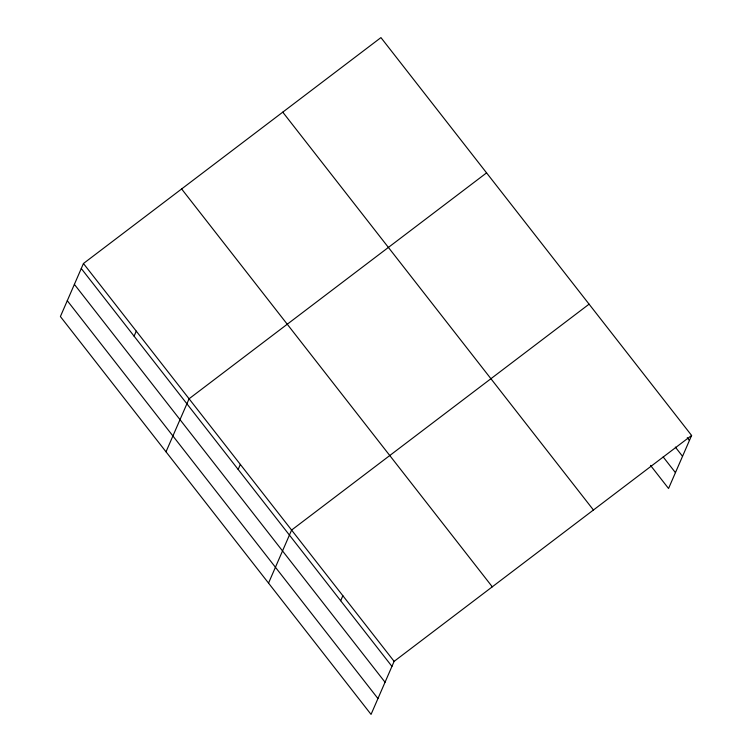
<?xml version="1.0" encoding="UTF-8"?>
<svg xmlns="http://www.w3.org/2000/svg" width="752" height="752" viewBox="0 0 752 752"><rect width="100%" height="100%" fill="white"/><g stroke="black" fill="none" stroke-linecap="round" stroke-linejoin="round"><path stroke-width="1.13" d="M83.453 263.51L60.395 316.545L371.056 714.4L394.123 661.365L691.605 435.455L380.944 37.6L83.453 263.51L394.123 661.365M134.091 336.153L136.262 331.143M166.013 451.811L189.081 398.776L486.572 172.875M238.158 469.436L240.339 464.426M268.539 583.11L291.597 530.075L589.089 304.165M340.684 600.726L342.856 595.716M691.605 435.455L668.547 488.49L650.499 465.375M687.262 437.692L689.434 440.465M675.324 447.073L682.543 456.314M663.17 456.925L675.437 472.641M282.771 112.151L593.441 510.006M181.627 188.959L492.287 586.814M81.272 268.52L391.942 666.375M74.382 284.369L385.052 682.224M67.285 300.697L377.946 698.552"/></g></svg>
